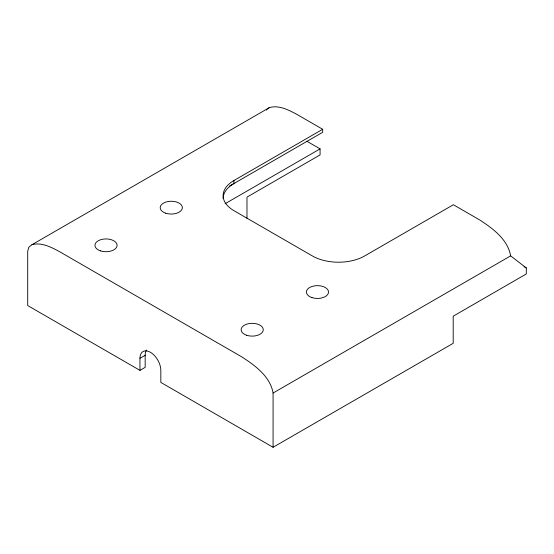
<?xml version="1.0" encoding="UTF-8"?>
<svg xmlns="http://www.w3.org/2000/svg" width="554" height="554" viewBox="0 0 554 554"><rect width="100%" height="100%" fill="white"/><g stroke="black" fill="none" stroke-linecap="round" stroke-linejoin="round"><path stroke-width="0.83" d="M322.684 129.283L296.411 114.117C288.309 109.879 278.807 104.858 269.452 107.587L31.897 244.736L28.773 247.292L27.7 251.357L27.7 305.559L139.947 370.363L139.954 358.306A14.764 8.525 60 0 1 150.397 352.275A14.764 8.525 60 0 1 160.833 370.363L160.826 382.412L273.074 447.279L453.193 343.314L453.207 316.189L526.3 273.967L526.3 267.935L510.636 255.879C507.838 239.411 492.665 228.338 479.48 219.813L453.38 204.738L364.622 255.969A36.917 21.315 0 0 1 312.414 255.969L233.927 210.665A36.917 21.315 0 0 1 233.927 180.521L322.684 129.283L322.684 132.295L229.494 186.089M146.575 350.066A14.764 8.525 60 0 0 145.176 355.287L145.169 367.35L139.947 370.363M246.98 218.324L246.987 197.127L320.08 154.905L320.073 148.874L306.791 141.208M273.074 447.279L273.087 393.028C270.283 376.561 255.11 365.488 241.932 356.963L58.856 251.267C50.76 247.029 41.259 242.008 31.897 244.736M266.322 110.142L267.201 109.159M267.637 108.667L269.452 107.587M225.104 203.706L320.073 148.874M139.954 358.306L145.176 355.287M273.087 393.028L510.636 255.879M524.063 266.647L526.3 267.935M233.927 180.521L233.927 183.533A36.917 21.315 0 0 0 223.117 198.602M100.482 250.865A11.073 6.392 0 0 0 117.095 245.332A11.073 6.392 0 0 0 100.482 239.792A11.073 6.392 0 0 0 100.482 250.865M246.662 335.26A11.073 6.392 0 0 0 263.275 329.72A11.073 6.392 0 0 0 246.662 324.187A11.073 6.392 0 0 0 246.662 335.26M311.923 297.581A11.073 6.392 0 0 0 328.536 292.041A11.073 6.392 0 0 0 311.923 286.508A11.073 6.392 0 0 0 311.923 297.581M165.743 213.193A11.073 6.392 0 0 0 182.356 207.653A11.073 6.392 0 0 0 165.743 202.113A11.073 6.392 0 0 0 165.743 213.193"/></g></svg>
